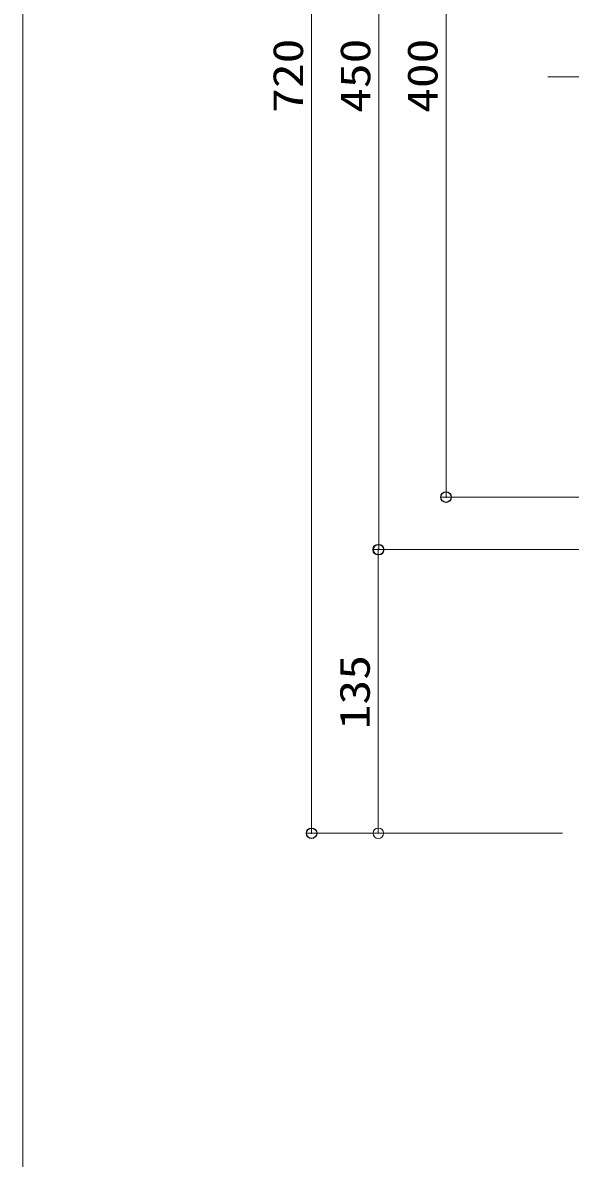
# Model space of a CAD drawing. Units: millimetres, scale not verified. Extents: x -2000 to 2000, y -1385 to 1385.
# Drawn here: x -2000 to -1739, y 41 to 582 of the extents above; entities that cross this region are included whole.
import ezdxf
from ezdxf.enums import TextEntityAlignment as Align

# ---------------------------------------------------------------- set-up
doc = ezdxf.new("R2010")
doc.units = ezdxf.units.MM
doc.header["$LTSCALE"] = 10
doc.header["$PDMODE"] = 32
doc.header["$PDSIZE"] = 5
doc.linetypes.add('LONG_CHAIN', pattern=[21, 18, -1, 1, -1])
for name, color, linetype, lineweight in [('0-0_sunpou', 1, 'Continuous', 9), ('0-1_0', 7, 'Continuous', 9), ('0-3_zumenwaku', 6, 'Continuous', 9), ('0-A_SINSEN', 4, 'LONG_CHAIN', 9)]:
    doc.layers.add(name, color=color, linetype=linetype, lineweight=lineweight)
doc.layers.add('0-2_DEFPOINTS', color=7, linetype='Continuous')
doc.styles.add('ＭＳ ゴシック', font='')
doc.styles.get('ＭＳ ゴシック').set_extended_font_data('MS Gothic')

# ---------------------------------------------------------------- blocks, each defined once
blk = doc.blocks.new('_ORIGIN')
at = {"layer": '0-1_0', "color": 1}
blk.add_line((0, 0), (-10, 0), dxfattribs=at)
blk.add_circle((0, 0), 5, dxfattribs=at)

msp = doc.modelspace()

# ---------------------------------------------------------------- linework, layer by layer
at = {"layer": '0-0_sunpou'}
for p, q in [((-1862.22, 911.03), (-1862.22, 201.03)), ((-1830.22, 336.03), (-1830.22, 776.03)), ((-1798.22, 751.03), (-1798.22, 361.03)), ((-1709.03, 356.03), (-1800.72, 356.03)), ((-1697.92, 331.03), (-1832.96, 331.03)), ((-1697.92, 331.03), (-1832.72, 331.03)), ((-1830.46, 201.03), (-1830.46, 326.03)), ((-1742.81, 196.03), (-1864.72, 196.03)), ((-1742.81, 196.03), (-1832.96, 196.03))]:
    msp.add_line(p, q, dxfattribs=at)
at = {"layer": '0-2_DEFPOINTS'}
for p in [(-1798.22, 356.03), (-1830.46, 331.03), (-1862.22, 196.03)]:
    msp.add_point(p, dxfattribs=at)
at = {"layer": '0-3_zumenwaku'}
msp.add_lwpolyline([(-1999.76, -1384.96), (2000.24, -1384.96), (2000.24, 1385.04), (-1999.76, 1385.04)], close=True, dxfattribs=at)
at = {"layer": '0-A_SINSEN'}
msp.add_line((-1749.83, 556.03), (-765.78, 556.03), dxfattribs=at)

# ---------------------------------------------------------------- block references
at = {"layer": '0-0_sunpou', "xscale": 0.5, "yscale": 0.5}
for p, rotation in [((-1798.22, 356.03), 270), ((-1830.22, 331.03), 270), ((-1830.46, 331.03), 90), ((-1862.22, 196.03), 270), ((-1830.46, 196.03), 270)]:
    msp.add_blockref('_ORIGIN', p, dxfattribs=dict(at, rotation=rotation))

# ---------------------------------------------------------------- texts
at = {"layer": '0-0_sunpou', "color": 2, "style": 'ＭＳ ゴシック', "width": 1.2}
for s, p in [('720', (-1861.94, 538.88)), ('450', (-1829.94, 538.88)), ('400', (-1797.94, 538.88)), ('135', (-1830.18, 245.53))]:
    msp.add_text(s, height=14.44, rotation=90, dxfattribs=at).set_placement(p, align=Align.BOTTOM_LEFT)

doc.saveas('drawing.dxf')
